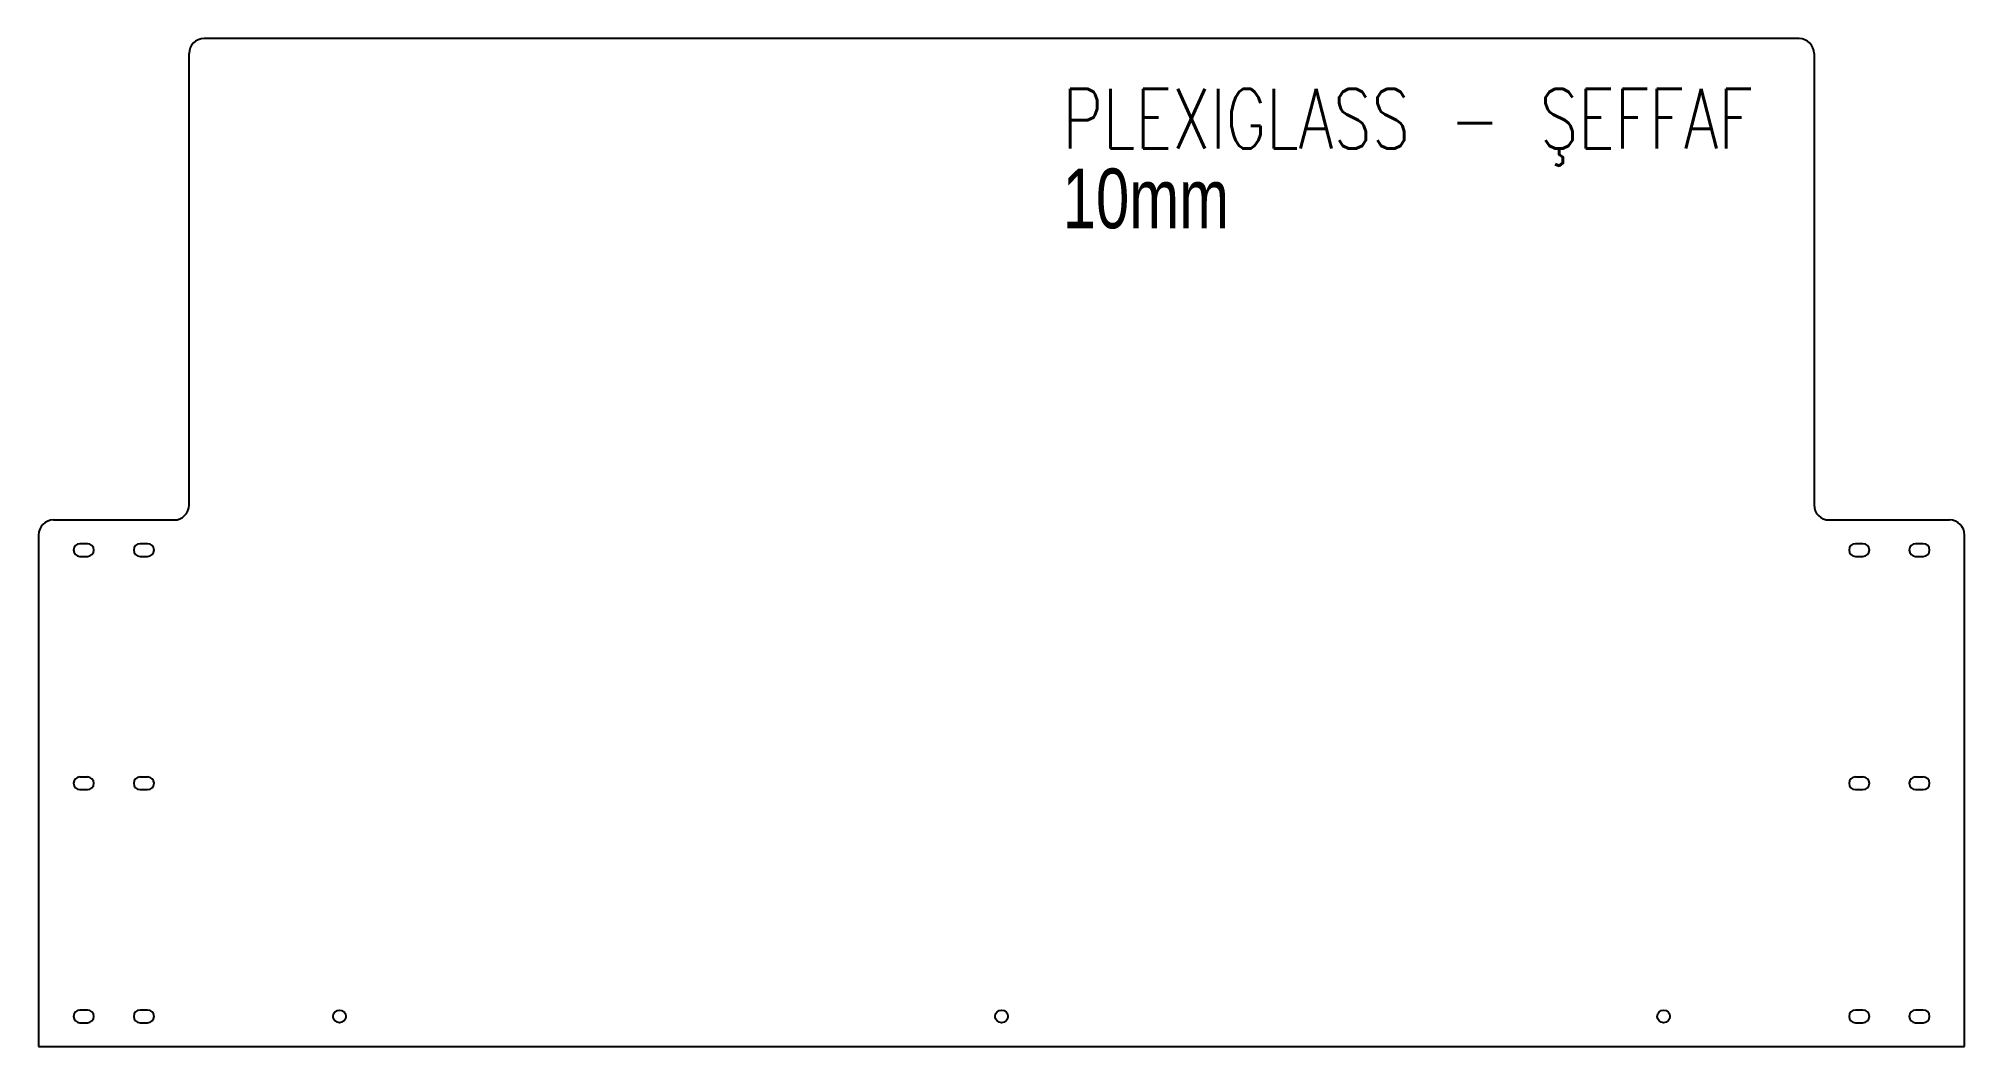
# Model space of a CAD drawing. Header units: millimetres. Extents: x -717 to 563, y -206 to 464.
import ezdxf

# ---------------------------------------------------------------- set-up
doc = ezdxf.new("R2010")
doc.units = ezdxf.units.MM
doc.styles.add('SLDTEXTSTYLE0', font='TXT', dxfattribs={"width": 0.75, "bigfont": 'bigfont'})
doc.styles.add('SLDTEXTSTYLE1', font='TXT', dxfattribs={"width": 0.75})

msp = doc.modelspace()

# ---------------------------------------------------------------- linework, layer by layer
at = {"color": 7, "linetype": 'Continuous', "lineweight": 25}
for p, q in [((453.2, 464.3), (-606.8, 464.3)), ((-616.8, 154.3), (-616.8, 454.3)), ((463.2, 454.3), (463.2, 154.3)), ((-706.8, 144.3), (-626.8, 144.3)), ((473.2, 144.3), (553.2, 144.3)), ((-716.8, 134.3), (-716.8, -205.7)), ((-689.3, 128.6), (-684.3, 128.6)), ((-649.3, 128.6), (-644.3, 128.6)), ((490.7, 128.6), (495.7, 128.6)), ((530.7, 128.6), (535.7, 128.6)), ((563.2, -205.7), (563.2, 134.3)), ((-689.3, 120.1), (-684.3, 120.1)), ((-649.3, 120.1), (-644.3, 120.1)), ((490.7, 120.1), (495.7, 120.1)), ((530.7, 120.1), (535.7, 120.1)), ((-689.3, -26.4), (-684.3, -26.4)), ((-689.3, -34.9), (-684.3, -34.9)), ((-649.3, -26.4), (-644.3, -26.4)), ((-649.3, -34.9), (-644.3, -34.9)), ((490.7, -26.4), (495.7, -26.4)), ((490.7, -34.9), (495.7, -34.9)), ((530.7, -26.4), (535.7, -26.4)), ((530.7, -34.9), (535.7, -34.9)), ((-689.3, -181.4), (-684.3, -181.4)), ((-689.3, -189.9), (-684.3, -189.9)), ((-649.3, -181.4), (-644.3, -181.4)), ((-649.3, -189.9), (-644.3, -189.9)), ((490.7, -181.4), (495.7, -181.4)), ((490.7, -189.9), (495.7, -189.9)), ((530.7, -181.4), (535.7, -181.4)), ((530.7, -189.9), (535.7, -189.9)), ((-716.8, -205.7), (563.2, -205.7))]:
    msp.add_line(p, q, dxfattribs=at)
for centre in [(-516.8, -185.7), (-76.8, -185.7), (363.2, -185.7)]:
    msp.add_circle(centre, 4.25, dxfattribs=at)
for centre, radius, start, end in [((-606.8, 454.3), 10, 90, 180), ((453.2, 454.3), 10, 0, 90), ((-626.8, 154.3), 10, 270, 0), ((473.2, 154.3), 10, 180, 270), ((-706.8, 134.3), 10, 90, 180), ((553.2, 134.3), 10, 0, 90), ((-689.3, 124.3), 4.25, 90, 270), ((-684.3, 124.3), 4.25, 270, 90), ((-649.3, 124.3), 4.25, 90, 270), ((-644.3, 124.3), 4.25, 270, 90), ((490.7, 124.3), 4.25, 90, 270), ((495.7, 124.3), 4.25, 270, 90), ((530.7, 124.3), 4.25, 90, 270), ((535.7, 124.3), 4.25, 270, 90), ((-689.3, -30.7), 4.25, 90, 270), ((-684.3, -30.7), 4.25, 270, 90), ((-649.3, -30.7), 4.25, 90, 270), ((-644.3, -30.7), 4.25, 270, 90), ((490.7, -30.7), 4.25, 90, 270), ((495.7, -30.7), 4.25, 270, 90), ((530.7, -30.7), 4.25, 90, 270), ((535.7, -30.7), 4.25, 270, 90), ((-689.3, -185.7), 4.25, 90, 270), ((-684.3, -185.7), 4.25, 270, 90), ((-649.3, -185.7), 4.25, 90, 270), ((-644.3, -185.7), 4.25, 270, 90), ((490.7, -185.7), 4.25, 90, 270), ((495.7, -185.7), 4.25, 270, 90), ((530.7, -185.7), 4.25, 90, 270), ((535.7, -185.7), 4.25, 270, 90)]:
    msp.add_arc(centre, radius, start, end, dxfattribs=at)

# ---------------------------------------------------------------- texts
at = {"color": 7, "linetype": 'Continuous', "lineweight": 0, "attachment_point": 1}
for s, insert, char_height, style in [('PLEXIGLASS - ŞEFFAF', (-36.2, 430.8), 39.688, 'SLDTEXTSTYLE0'), ('10mm', (-36.2, 377.9), 39.69, 'SLDTEXTSTYLE1')]:
    msp.add_mtext(s, dxfattribs=dict(at, insert=insert, char_height=char_height, style=style))

doc.saveas('drawing.dxf')
